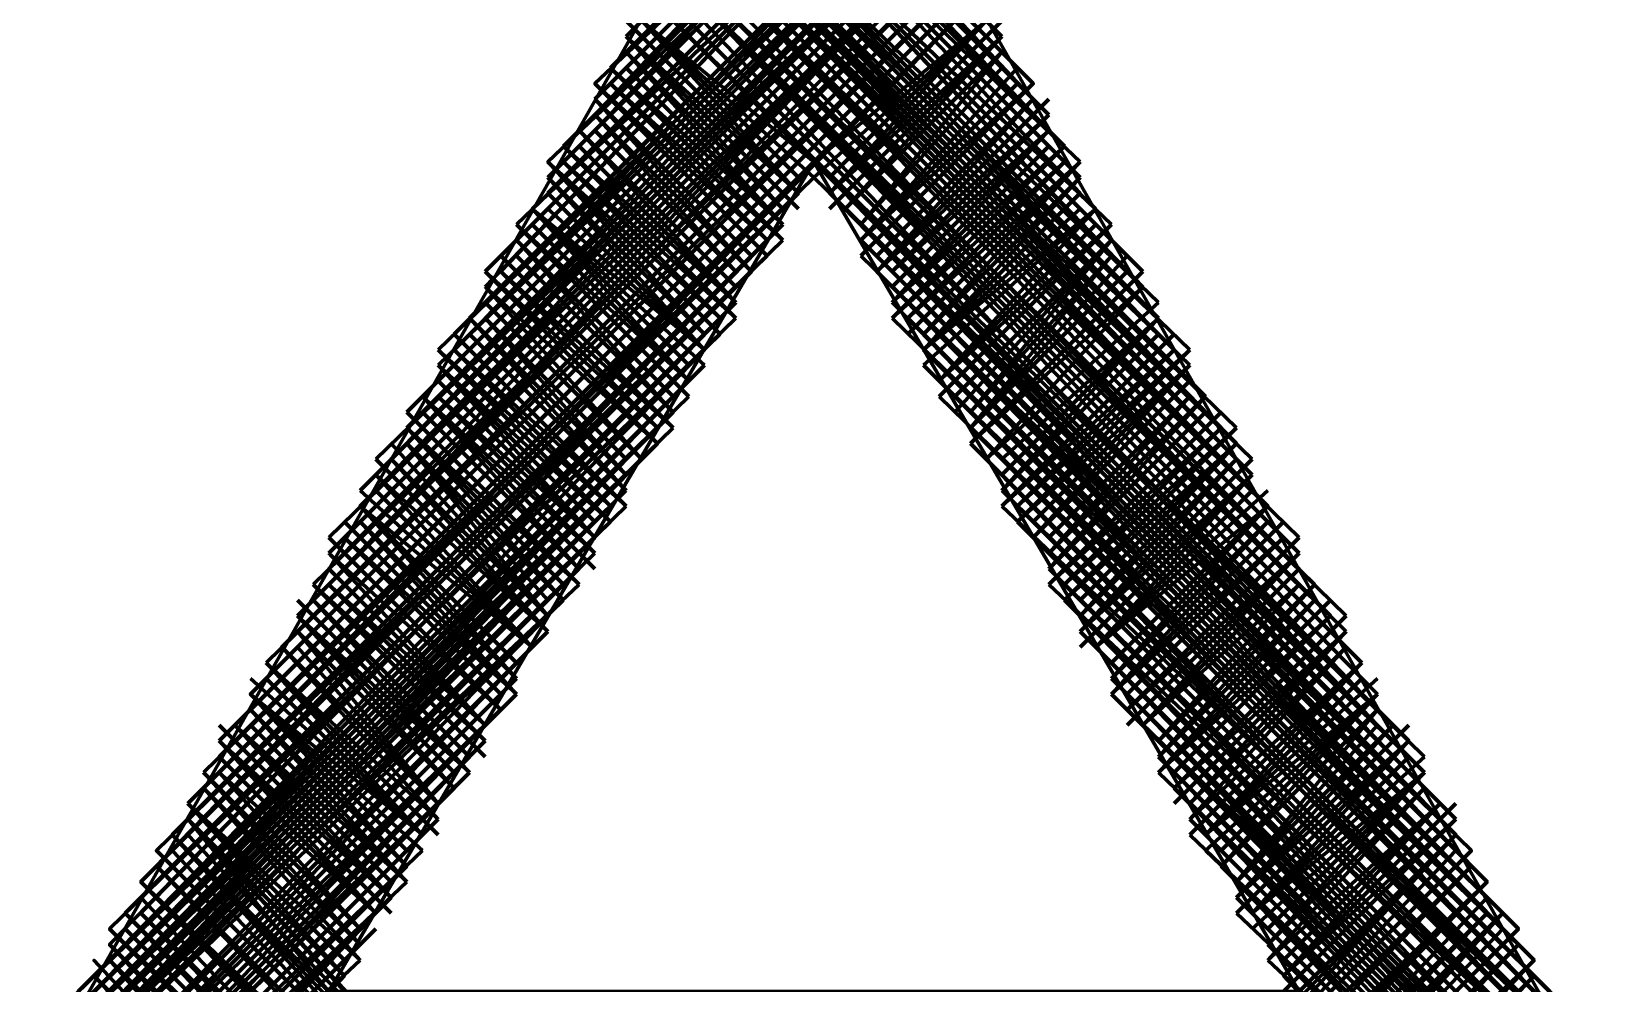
# Model space of a CAD drawing. Header units: inches. Extents: x 19 to 378, y -1 to 556.
# Drawn here: x 183.56 to 194.67, y 376.83 to 383.59 of the extents above; entities that cross this region are included whole.
import ezdxf

# ---------------------------------------------------------------- set-up
doc = ezdxf.new("R2010")
doc.units = ezdxf.units.IN
doc.layers.add('P', color=250, linetype='CONTINUOUS', lineweight=100)

msp = doc.modelspace()

# ---------------------------------------------------------------- linework, layer by layer
at = {"layer": 'P', "color": 0, "linetype": 'CONTINUOUS'}
for points in [[(187.667, 383.222), (189.444, 385), (187.556, 383.222), (189.444, 385), (187.556, 383.111)], [(187.556, 383), (189.444, 385)], [(187.778, 383.444), (189.333, 385), (187.778, 383.444), (189.333, 385), (187.667, 383.333)], [(187.778, 383.667), (189.222, 385), (187.778, 383.556)], [(190.778, 382.889), (188.778, 385), (190.778, 383)], [(190.667, 383.111), (188.889, 385), (190.667, 383.222), (188.889, 385), (190.556, 383.222)], [(190.556, 383.333), (188.889, 385), (190.444, 383.444)], [(190.444, 383.444), (188.889, 385), (190.444, 383.444)], [(190.444, 383.556), (189, 385), (190.333, 383.667)], [(187.333, 382.667), (189.556, 384.889), (187.222, 382.667), (189.556, 384.889), (187.222, 382.556)], [(187.556, 382.889), (189.444, 384.889), (187.444, 382.889), (189.444, 384.889), (187.333, 382.778)], [(191, 382.444), (188.667, 384.889), (191, 382.556)], [(191, 382.667), (188.667, 384.889), (191, 382.667)], [(190.889, 382.667), (188.667, 384.889)], [(190.889, 382.778), (188.778, 384.889), (190.778, 382.889)], [(190.778, 382.889), (188.778, 384.889)], [(186.778, 381.889), (189.667, 384.778), (186.778, 381.778)], [(189.667, 384.778), (187, 382.111), (189.667, 384.778), (186.889, 382)], [(186.889, 381.889), (189.667, 384.778), (186.889, 381.889)], [(187.222, 382.333), (189.667, 384.778), (187.111, 382.333), (189.667, 384.778), (187, 382.222)], [(187, 382.111), (189.667, 384.778)], [(187.222, 382.444), (189.556, 384.778)], [(191.444, 381.778), (188.556, 384.778), (191.444, 381.889)], [(191.333, 381.889), (188.556, 384.778), (191.333, 381.889)], [(191.222, 382), (188.556, 384.778), (191.222, 382.111)], [(191.222, 382.111), (188.556, 384.778)], [(191.222, 382.111), (188.556, 384.778), (191.222, 382.222)], [(191.111, 382.333), (188.556, 384.778), (191.111, 382.333)], [(191, 382.333), (188.556, 384.778)], [(188.444, 384.667), (183.778, 376.444)], [(186.556, 381.444), (189.778, 384.667)], [(186.667, 381.556), (189.778, 384.667), (186.667, 381.556)], [(186.778, 381.667), (189.778, 384.667), (186.778, 381.556)], [(191.556, 381.444), (188.444, 384.667), (191.556, 381.556)], [(191.556, 381.556), (188.444, 384.667), (191.556, 381.556)], [(191.556, 381.667), (188.444, 384.667)], [(194.444, 376.444), (189.778, 384.667)], [(186.333, 381), (189.889, 384.556), (186.222, 380.889)], [(186.444, 381), (189.889, 384.556), (186.333, 381)], [(186.444, 381.333), (189.778, 384.556)], [(186.444, 381.222), (189.889, 384.556), (186.444, 381.111)], [(186.556, 381.333), (189.778, 384.556), (186.556, 381.333)], [(188.333, 384.444), (192, 380.778), (188.333, 384.556), (191.889, 380.889)], [(191.889, 381), (188.333, 384.556), (191.889, 381)], [(191.778, 381), (188.333, 384.556)], [(191.778, 381.111), (188.333, 384.556), (191.778, 381.222)], [(191.778, 381.333), (188.444, 384.556), (191.667, 381.333), (188.444, 384.556)], [(186.222, 380.667), (189.889, 384.444), (186.111, 380.556)], [(186.222, 380.778), (189.889, 384.444), (186.222, 380.778)], [(186.222, 380.778), (189.889, 384.444)], [(192.111, 380.556), (188.333, 384.444), (192.111, 380.556)], [(192.111, 380.667), (188.333, 384.444), (192.111, 380.778)], [(186, 380.444), (189.889, 384.333), (185.889, 380.333)], [(189.889, 384.333), (185.889, 380.222), (189.889, 384.222)], [(186.111, 380.556), (189.889, 384.333), (186, 380.556)], [(188.333, 384.222), (192.333, 380.222), (188.333, 384.333), (192.222, 380.333)], [(192.222, 380.444), (188.333, 384.333), (192.222, 380.556)], [(185.667, 380), (190, 384.222), (185.667, 379.889)], [(185.667, 379.778), (190, 384.222), (185.667, 379.667), (190.111, 384.222)], [(185.778, 380), (190, 384.222), (185.778, 380)], [(185.889, 380.222), (190, 384.222), (185.889, 380.111)], [(192.556, 379.667), (188.111, 384.222)], [(192.556, 379.778), (188.222, 384.222), (192.556, 379.778)], [(192.556, 379.889), (188.222, 384.222), (192.556, 380)], [(192.444, 380), (188.222, 384.222), (192.444, 380)], [(192.333, 380.111), (188.222, 384.222), (192.333, 380.222)], [(185.444, 379.444), (190.111, 384.111), (185.444, 379.444)], [(185.444, 379.444), (190.111, 384.111)], [(185.556, 379.667), (190.111, 384.111), (185.556, 379.556)], [(192.889, 379.444), (188.111, 384.111), (192.778, 379.444), (188.111, 384.111), (192.667, 379.556)], [(192.667, 379.667), (188.111, 384.111)], [(185.222, 379), (190.222, 384), (185.111, 378.889), (190.222, 384), (185.111, 378.889)], [(190.111, 384), (185.333, 379.222), (190.222, 384), (185.222, 379.111)], [(185.444, 379.333), (190.111, 384), (185.333, 379.222)], [(193.111, 378.778), (188.111, 384), (193.111, 378.889)], [(193.111, 378.889), (188.111, 384), (193.111, 378.889)], [(193, 379), (188.111, 384)], [(193, 379.111), (188.111, 384), (192.889, 379.222)], [(192.889, 379.222), (188.111, 384), (192.889, 379.222)], [(192.889, 379.333), (188.111, 384)], [(184.889, 378.556), (190.222, 383.889)], [(185.111, 378.778), (190.222, 383.889), (185, 378.667)], [(185, 378.667), (190.222, 383.889), (185, 378.667)], [(193.333, 378.556), (188, 383.889), (193.222, 378.667)], [(193.222, 378.667), (188, 383.889)], [(193.111, 378.667), (188.111, 383.889)], [(184.889, 378.444), (190.222, 383.778), (184.889, 378.333), (189.111, 382.667)], [(189.111, 382.667), (188, 383.778)], [(189.111, 382.667), (188, 383.778)], [(189.111, 382.667), (188, 383.778), (193.444, 378.444)], [(193.333, 378.444), (188, 383.778)], [(189.111, 382.667), (190.222, 383.778)], [(189.111, 382.667), (190.222, 383.778)], [(189.111, 382.667), (190.222, 383.778)], [(189, 382.444), (187.778, 383.667)], [(189, 382.444), (187.889, 383.667)], [(189, 382.444), (187.889, 383.667)], [(189, 382.556), (187.889, 383.667)], [(189, 382.556), (187.889, 383.667)], [(189.111, 382.556), (187.889, 383.667)], [(189.111, 382.556), (187.889, 383.667)], [(189.111, 382.556), (187.889, 383.667)], [(189.111, 382.667), (187.889, 383.667)], [(189.111, 382.667), (187.889, 383.667)], [(189.111, 382.667), (190.333, 383.667)], [(189.111, 382.667), (190.333, 383.667)], [(189.111, 382.556), (190.333, 383.667)], [(189.111, 382.556), (190.333, 383.667)], [(189.111, 382.556), (190.333, 383.667)], [(189.222, 382.556), (190.333, 383.667)], [(189.222, 382.556), (190.333, 383.667)], [(189.222, 382.444), (190.333, 383.667)], [(189.222, 382.444), (190.333, 383.667)], [(189.222, 382.444), (190.444, 383.667)], [(188.889, 382.333), (187.778, 383.556)], [(188.889, 382.333), (187.778, 383.556)], [(189, 382.333), (187.778, 383.556)], [(189, 382.444), (187.778, 383.556)], [(189, 382.444), (187.778, 383.556)], [(189.222, 382.444), (190.444, 383.556)], [(189.222, 382.444), (190.444, 383.556)], [(189.222, 382.333), (190.444, 383.556)], [(189.222, 382.333), (190.444, 383.556)], [(189.333, 382.333), (190.444, 383.556)], [(188.889, 382.222), (187.778, 383.444)], [(188.889, 382.222), (187.778, 383.444)], [(188.889, 382.333), (187.778, 383.444)], [(188.889, 382.333), (187.778, 383.444)], [(188.889, 382.333), (187.778, 383.444)], [(188.889, 382.333), (187.778, 383.444)], [(188.889, 382.333), (187.778, 383.444)], [(188.889, 382.333), (187.778, 383.444)], [(188.889, 382.333), (187.778, 383.444)], [(189.333, 382.333), (190.444, 383.444)], [(189.333, 382.333), (190.444, 383.444)], [(189.333, 382.333), (190.444, 383.444)], [(189.333, 382.333), (190.444, 383.444)], [(189.333, 382.333), (190.444, 383.444)], [(189.333, 382.333), (190.444, 383.444)], [(189.333, 382.333), (190.444, 383.444)], [(189.444, 382.222), (190.444, 383.444)], [(189.444, 382.222), (190.444, 383.444)], [(188.889, 382.111), (187.667, 383.333)], [(188.889, 382.111), (187.667, 383.333)], [(188.889, 382.222), (187.667, 383.333)], [(188.889, 382.222), (187.778, 383.333)], [(188.889, 382.222), (187.778, 383.333)], [(189.444, 382.222), (190.444, 383.333)], [(189.444, 382.222), (190.444, 383.333)], [(189.444, 382.111), (190.556, 383.333)], [(189.444, 382.111), (190.556, 383.333)], [(189.444, 382.111), (190.556, 383.333)], [(188.778, 382), (187.556, 383.222)], [(188.778, 382), (187.556, 383.222)], [(188.778, 382), (187.556, 383.222)], [(188.778, 382.111), (187.556, 383.222)], [(188.778, 382.111), (187.556, 383.222)], [(188.778, 382.111), (187.667, 383.222)], [(188.778, 382.111), (187.667, 383.222)], [(188.778, 382.111), (187.667, 383.222)], [(188.778, 382.111), (187.667, 383.222)], [(188.889, 382.111), (187.667, 383.222)], [(189.444, 382.111), (190.556, 383.222)], [(189.444, 382.111), (190.556, 383.222)], [(189.444, 382.111), (190.556, 383.222)], [(189.444, 382.111), (190.556, 383.222)], [(189.444, 382.111), (190.556, 383.222)], [(189.444, 382.111), (190.667, 383.222)], [(189.444, 382.111), (190.667, 383.222)], [(189.444, 382), (190.667, 383.222)], [(189.444, 382), (190.667, 383.222)], [(189.444, 382), (190.667, 383.222)], [(188.667, 381.889), (187.556, 383.111)], [(188.667, 381.889), (187.556, 383.111)], [(188.667, 381.889), (187.556, 383.111)], [(188.667, 382), (187.556, 383.111)], [(188.667, 382), (187.556, 383.111)], [(189.556, 382), (190.667, 383.111)], [(189.556, 382), (190.667, 383.111)], [(189.556, 381.889), (190.667, 383.111)], [(189.556, 381.889), (190.778, 383.111)], [(189.556, 381.889), (190.778, 383.111)], [(188.556, 381.889), (187.556, 383)], [(188.556, 381.889), (187.556, 383)], [(188.667, 381.889), (187.556, 383)], [(188.667, 381.889), (187.556, 383)], [(188.667, 381.889), (187.556, 383)], [(189.556, 381.889), (190.778, 383)], [(189.556, 381.889), (190.778, 383)], [(189.556, 381.889), (190.778, 383)], [(189.667, 381.889), (190.778, 383)], [(189.667, 381.889), (190.778, 383)], [(188.556, 381.667), (187.444, 382.889)], [(188.556, 381.667), (187.444, 382.889)], [(188.556, 381.778), (187.444, 382.889)], [(188.556, 381.778), (187.444, 382.889)], [(188.556, 381.778), (187.444, 382.889)], [(188.556, 381.778), (187.444, 382.889)], [(188.556, 381.778), (187.444, 382.889)], [(188.556, 381.889), (187.556, 382.889)], [(188.556, 381.889), (187.556, 382.889)], [(189.667, 381.889), (190.778, 382.889)], [(189.667, 381.889), (190.778, 382.889)], [(189.667, 381.778), (190.778, 382.889)], [(189.667, 381.778), (190.778, 382.889)], [(189.667, 381.778), (190.778, 382.889)], [(189.667, 381.778), (190.778, 382.889)], [(189.667, 381.667), (190.778, 382.889)], [(189.667, 381.667), (190.778, 382.889)], [(189.667, 381.667), (190.778, 382.889)], [(188.556, 381.556), (187.333, 382.778)], [(188.556, 381.556), (187.333, 382.778)], [(188.556, 381.556), (187.333, 382.778)], [(188.556, 381.667), (187.333, 382.778)], [(188.556, 381.667), (187.444, 382.778)], [(189.667, 381.667), (190.778, 382.778)], [(189.667, 381.667), (190.889, 382.778)], [(189.667, 381.556), (190.889, 382.778)], [(189.667, 381.556), (190.889, 382.778)], [(189.667, 381.556), (190.889, 382.778)], [(192.556, 376.778), (185.667, 376.778), (189.111, 382.667), (192.556, 376.778)], [(188.333, 381.444), (187.222, 382.667)], [(188.444, 381.444), (187.222, 382.667)], [(188.444, 381.444), (187.222, 382.667)], [(188.444, 381.556), (187.222, 382.667)], [(188.444, 381.556), (187.222, 382.667)], [(188.444, 381.556), (187.222, 382.667)], [(188.444, 381.556), (187.333, 382.667)], [(188.444, 381.556), (187.333, 382.667)], [(188.444, 381.556), (187.333, 382.667)], [(188.556, 381.556), (187.333, 382.667)], [(193.444, 378.333), (189.111, 382.667)], [(189.667, 381.556), (190.889, 382.667)], [(189.778, 381.556), (190.889, 382.667)], [(189.778, 381.556), (190.889, 382.667)], [(189.778, 381.556), (190.889, 382.667)], [(189.778, 381.556), (190.889, 382.667)], [(189.778, 381.556), (191, 382.667)], [(189.778, 381.556), (191, 382.667)], [(189.778, 381.444), (191, 382.667)], [(189.778, 381.444), (191, 382.667)], [(189.889, 381.444), (191, 382.667)], [(184.778, 378.333), (189.111, 382.556)], [(188.333, 381.333), (187.222, 382.556)], [(188.333, 381.333), (187.222, 382.556)], [(188.333, 381.333), (187.222, 382.556)], [(188.333, 381.444), (187.222, 382.556)], [(188.333, 381.444), (187.222, 382.556)], [(193.444, 378.333), (189.111, 382.556)], [(193.444, 378.222), (189.222, 382.556)], [(189.889, 381.444), (191, 382.556)], [(189.889, 381.444), (191, 382.556)], [(189.889, 381.333), (191, 382.556)], [(189.889, 381.333), (191, 382.556)], [(189.889, 381.333), (191, 382.556)], [(184.667, 378.111), (189, 382.444)], [(184.778, 378.222), (189, 382.444)], [(188.333, 381.333), (187.222, 382.444)], [(188.333, 381.333), (187.222, 382.444)], [(188.333, 381.333), (187.222, 382.444)], [(188.333, 381.333), (187.222, 382.444)], [(188.333, 381.333), (187.222, 382.444)], [(193.444, 378.111), (189.222, 382.444)], [(189.889, 381.333), (191, 382.444)], [(189.889, 381.333), (191, 382.444)], [(189.889, 381.333), (191, 382.444)], [(189.889, 381.333), (191, 382.444)], [(184.667, 378.111), (188.889, 382.333)], [(184.667, 378.111), (188.889, 382.333)], [(188.222, 381.111), (187.111, 382.333)], [(188.222, 381.111), (187.111, 382.333)], [(188.222, 381.222), (187.111, 382.333)], [(188.333, 381.222), (187.111, 382.333)], [(188.333, 381.222), (187.111, 382.333)], [(188.333, 381.222), (187.111, 382.333)], [(188.333, 381.222), (187.111, 382.333)], [(188.333, 381.333), (187.111, 382.333)], [(188.333, 381.333), (187.222, 382.333)], [(193.667, 378), (189.333, 382.333)], [(193.556, 378.111), (189.333, 382.333)], [(193.556, 378.111), (189.333, 382.333)], [(189.889, 381.333), (191, 382.333)], [(189.889, 381.333), (191, 382.333)], [(189.889, 381.333), (191.111, 382.333)], [(189.889, 381.222), (191.111, 382.333)], [(189.889, 381.222), (191.111, 382.333)], [(189.889, 381.222), (191.111, 382.333)], [(189.889, 381.222), (191.111, 382.333)], [(190, 381.111), (191.111, 382.333)], [(190, 381.111), (191.111, 382.333)], [(190, 381.111), (191.111, 382.333)], [(184.667, 378), (188.889, 382.222)], [(184.667, 377.889), (188.889, 382.222)], [(188.222, 381), (187, 382.222)], [(188.222, 381), (187, 382.222)], [(188.222, 381), (187, 382.222)], [(188.222, 381.111), (187, 382.222)], [(188.222, 381.111), (187.111, 382.222)], [(193.667, 377.889), (189.444, 382.222)], [(190, 381.111), (191.111, 382.222)], [(190, 381.111), (191.222, 382.222)], [(190, 381), (191.222, 382.222)], [(190, 381), (191.222, 382.222)], [(190, 381), (191.222, 382.222)], [(184.556, 377.889), (188.889, 382.111)], [(184.556, 377.889), (188.778, 382.111)], [(188.111, 380.889), (187, 382.111)], [(188.111, 380.889), (187, 382.111)], [(188.111, 380.889), (187, 382.111)], [(188.111, 381), (187, 382.111)], [(188.111, 381), (187, 382.111)], [(188.111, 381), (187, 382.111)], [(188.111, 381), (187, 382.111)], [(188.111, 381), (187, 382.111)], [(188.111, 381), (187, 382.111)], [(188.111, 381), (187, 382.111)], [(193.667, 377.889), (189.444, 382.111)], [(193.667, 377.889), (189.444, 382.111)], [(190.111, 381), (191.222, 382.111)], [(190.111, 381), (191.222, 382.111)], [(190.111, 381), (191.222, 382.111)], [(190.111, 381), (191.222, 382.111)], [(190.111, 381), (191.222, 382.111)], [(190.111, 381), (191.222, 382.111)], [(190.111, 381), (191.222, 382.111)], [(190.111, 380.889), (191.222, 382.111)], [(190.111, 380.889), (191.222, 382.111)], [(190.222, 380.889), (191.222, 382.111)], [(184.444, 377.778), (188.778, 382)], [(184.444, 377.667), (188.667, 382)], [(188.111, 380.778), (186.889, 382)], [(188.111, 380.778), (186.889, 382)], [(188.111, 380.778), (186.889, 382)], [(188.111, 380.889), (187, 382)], [(188.111, 380.889), (187, 382)], [(193.778, 377.778), (189.444, 382)], [(193.778, 377.667), (189.556, 382)], [(190.222, 380.889), (191.222, 382)], [(190.222, 380.889), (191.222, 382)], [(190.222, 380.778), (191.222, 382)], [(190.222, 380.778), (191.333, 382)], [(184.333, 377.556), (188.667, 381.889)], [(184.333, 377.556), (188.556, 381.889)], [(188, 380.667), (186.778, 381.889)], [(188, 380.667), (186.778, 381.889)], [(188, 380.778), (186.778, 381.889)], [(188, 380.778), (186.889, 381.889)], [(188, 380.778), (186.889, 381.889)], [(188, 380.778), (186.889, 381.889)], [(188, 380.778), (186.889, 381.889)], [(188.111, 380.778), (186.889, 381.889)], [(188.111, 380.778), (186.889, 381.889)], [(193.778, 377.667), (189.556, 381.889)], [(193.889, 377.556), (189.667, 381.889)], [(190.222, 380.778), (191.333, 381.889)], [(190.222, 380.778), (191.333, 381.889)], [(190.222, 380.778), (191.333, 381.889)], [(190.222, 380.778), (191.333, 381.889)], [(190.222, 380.778), (191.333, 381.889)], [(190.222, 380.778), (191.333, 381.889)], [(190.222, 380.778), (191.333, 381.889)], [(190.222, 380.667), (191.444, 381.889)], [(190.222, 380.667), (191.444, 381.889)], [(190.222, 380.667), (191.444, 381.889)], [(184.333, 377.556), (188.556, 381.778)], [(187.889, 380.556), (186.778, 381.778)], [(187.889, 380.556), (186.778, 381.778)], [(187.889, 380.556), (186.778, 381.778)], [(188, 380.667), (186.778, 381.778)], [(188, 380.667), (186.778, 381.778)], [(193.889, 377.444), (189.667, 381.778)], [(193.889, 377.556), (189.667, 381.778)], [(190.222, 380.667), (191.444, 381.778)], [(190.222, 380.667), (191.444, 381.778)], [(190.333, 380.556), (191.444, 381.778)], [(190.333, 380.556), (191.444, 381.778)], [(190.333, 380.556), (191.444, 381.778)], [(184.333, 377.444), (188.556, 381.667)], [(184.333, 377.333), (188.556, 381.667)], [(187.889, 380.556), (186.778, 381.667)], [(187.889, 380.556), (186.778, 381.667)], [(187.889, 380.556), (186.778, 381.667)], [(187.889, 380.556), (186.778, 381.667)], [(187.889, 380.556), (186.778, 381.667)], [(193.889, 377.333), (189.667, 381.667)], [(190.333, 380.556), (191.556, 381.667)], [(190.333, 380.556), (191.556, 381.667)], [(190.333, 380.556), (191.556, 381.667)], [(190.333, 380.556), (191.556, 381.667)], [(190.333, 380.556), (191.556, 381.667)], [(184.222, 377.333), (188.556, 381.556)], [(184.222, 377.333), (188.444, 381.556)], [(187.778, 380.333), (186.667, 381.556)], [(187.778, 380.333), (186.667, 381.556)], [(187.778, 380.333), (186.667, 381.556)], [(187.778, 380.444), (186.667, 381.556)], [(187.778, 380.444), (186.667, 381.556)], [(187.778, 380.444), (186.667, 381.556)], [(187.778, 380.444), (186.778, 381.556)], [(187.778, 380.444), (186.778, 381.556)], [(187.778, 380.556), (186.778, 381.556)], [(187.778, 380.556), (186.778, 381.556)], [(194, 377.333), (189.667, 381.556)], [(194.111, 377.222), (189.778, 381.556)], [(194, 377.333), (189.778, 381.556)], [(190.444, 380.556), (191.556, 381.556)], [(190.444, 380.556), (191.556, 381.556)], [(190.444, 380.444), (191.556, 381.556)], [(190.444, 380.444), (191.556, 381.556)], [(190.444, 380.444), (191.556, 381.556)], [(190.444, 380.444), (191.556, 381.556)], [(190.444, 380.444), (191.556, 381.556)], [(190.444, 380.333), (191.556, 381.556)], [(190.444, 380.333), (191.556, 381.556)], [(190.444, 380.333), (191.556, 381.556)], [(184.111, 377.222), (188.444, 381.444)], [(184.111, 377.111), (188.333, 381.444)], [(187.778, 380.222), (186.556, 381.444)], [(187.778, 380.222), (186.556, 381.444)], [(187.778, 380.222), (186.556, 381.444)], [(187.778, 380.333), (186.667, 381.444)], [(187.778, 380.333), (186.667, 381.444)], [(194.111, 377.111), (189.889, 381.444)], [(190.444, 380.333), (191.556, 381.444)], [(190.444, 380.333), (191.556, 381.444)], [(190.444, 380.222), (191.667, 381.444)], [(190.444, 380.222), (191.667, 381.444)], [(184.111, 377), (188.333, 381.333)], [(184.111, 377), (188.333, 381.333)], [(187.667, 380.111), (186.444, 381.333)], [(187.667, 380.111), (186.444, 381.333)], [(187.667, 380.111), (186.444, 381.333)], [(187.667, 380.222), (186.444, 381.333)], [(187.667, 380.222), (186.556, 381.333)], [(187.667, 380.222), (186.556, 381.333)], [(187.667, 380.222), (186.556, 381.333)], [(187.778, 380.222), (186.556, 381.333)], [(187.778, 380.222), (186.556, 381.333)], [(194.222, 377), (189.889, 381.333)], [(194.111, 377.111), (189.889, 381.333)], [(190.444, 380.222), (191.667, 381.333)], [(190.444, 380.222), (191.667, 381.333)], [(190.444, 380.222), (191.667, 381.333)], [(190.556, 380.222), (191.667, 381.333)], [(190.556, 380.222), (191.667, 381.333)], [(190.556, 380.222), (191.667, 381.333)], [(190.556, 380.222), (191.778, 381.333)], [(190.556, 380.111), (191.778, 381.333)], [(190.556, 380.111), (191.778, 381.333)], [(190.556, 380.111), (191.778, 381.333)], [(184.111, 377), (188.333, 381.222)], [(187.556, 380), (186.444, 381.222)], [(187.556, 380), (186.444, 381.222)], [(187.556, 380), (186.444, 381.222)], [(187.556, 380.111), (186.444, 381.222)], [(187.667, 380.111), (186.444, 381.222)], [(194.222, 376.889), (189.889, 381.222)], [(194.222, 377), (189.889, 381.222)], [(190.556, 380.111), (191.778, 381.222)], [(190.667, 380.111), (191.778, 381.222)], [(190.667, 380), (191.778, 381.222)], [(190.667, 380), (191.778, 381.222)], [(190.667, 380), (191.778, 381.222)], [(184, 376.889), (188.222, 381.111)], [(184, 376.778), (188.222, 381.111)], [(187.556, 380), (186.444, 381.111)], [(187.556, 380), (186.444, 381.111)], [(187.556, 380), (186.444, 381.111)], [(187.556, 380), (186.444, 381.111)], [(187.556, 380), (186.444, 381.111)], [(194.222, 376.889), (190, 381.111)], [(190.667, 380), (191.778, 381.111)], [(190.667, 380), (191.778, 381.111)], [(190.667, 380), (191.778, 381.111)], [(190.667, 380), (191.778, 381.111)], [(190.667, 380), (191.778, 381.111)], [(183.889, 376.778), (188.222, 381)], [(183.889, 376.778), (188.111, 381)], [(187.444, 379.778), (186.333, 381)], [(187.444, 379.778), (186.333, 381)], [(187.556, 379.778), (186.333, 381)], [(187.556, 379.889), (186.333, 381)], [(187.556, 379.889), (186.333, 381)], [(187.556, 379.889), (186.333, 381)], [(187.556, 379.889), (186.333, 381)], [(187.556, 379.889), (186.444, 381)], [(187.556, 380), (186.444, 381)], [(187.556, 380), (186.444, 381)], [(194.333, 376.778), (190, 381)], [(194.444, 376.667), (190.111, 381)], [(194.333, 376.778), (190.111, 381)], [(190.778, 380), (191.778, 381)], [(190.778, 380), (191.778, 381)], [(190.778, 379.889), (191.778, 381)], [(190.778, 379.889), (191.889, 381)], [(190.778, 379.889), (191.889, 381)], [(190.778, 379.889), (191.889, 381)], [(190.778, 379.889), (191.889, 381)], [(190.778, 379.778), (191.889, 381)], [(190.778, 379.778), (191.889, 381)], [(183.778, 376.667), (188.111, 380.889)], [(183.778, 376.556), (188.111, 380.889)], [(187.444, 379.667), (186.222, 380.889)], [(187.444, 379.667), (186.222, 380.889)], [(187.444, 379.778), (186.333, 380.889)], [(187.444, 379.778), (186.333, 380.889)], [(194.444, 376.556), (190.222, 380.889)], [(190.778, 379.778), (191.889, 380.889)], [(190.778, 379.778), (191.889, 380.889)], [(190.778, 379.778), (191.889, 380.889)], [(190.778, 379.667), (192, 380.889)], [(190.778, 379.667), (192, 380.889)], [(183.778, 376.556), (188.111, 380.778)], [(183.778, 376.556), (188, 380.778)], [(187.333, 379.556), (186.222, 380.778)], [(187.333, 379.556), (186.222, 380.778)], [(187.333, 379.556), (186.222, 380.778)], [(187.333, 379.667), (186.222, 380.778)], [(187.333, 379.667), (186.222, 380.778)], [(187.333, 379.667), (186.222, 380.778)], [(187.333, 379.667), (186.222, 380.778)], [(187.333, 379.667), (186.222, 380.778)], [(187.444, 379.667), (186.222, 380.778)], [(187.444, 379.667), (186.222, 380.778)], [(194.444, 376.556), (190.222, 380.778)], [(194.444, 376.556), (190.222, 380.778)], [(190.778, 379.667), (192, 380.778)], [(190.778, 379.667), (192, 380.778)], [(190.889, 379.667), (192, 380.778)], [(190.889, 379.667), (192, 380.778)], [(190.889, 379.667), (192, 380.778)], [(190.889, 379.667), (192, 380.778)], [(190.889, 379.667), (192.111, 380.778)], [(190.889, 379.556), (192.111, 380.778)], [(190.889, 379.556), (192.111, 380.778)], [(190.889, 379.556), (192.111, 380.778)], [(183.667, 376.333), (187.889, 380.667)], [(183.778, 376.444), (188, 380.667)], [(187.222, 379.444), (186.111, 380.667)], [(187.222, 379.444), (186.222, 380.667)], [(187.222, 379.444), (186.222, 380.667)], [(187.222, 379.556), (186.222, 380.667)], [(187.333, 379.556), (186.222, 380.667)], [(194.556, 376.333), (190.222, 380.667)], [(194.444, 376.444), (190.222, 380.667)], [(190.889, 379.556), (192.111, 380.667)], [(191, 379.556), (192.111, 380.667)], [(191, 379.444), (192.111, 380.667)], [(191, 379.444), (192.111, 380.667)], [(191, 379.444), (192.111, 380.667)], [(183.667, 376.333), (187.889, 380.556)], [(183.667, 376.222), (187.889, 380.556)], [(187.222, 379.333), (186, 380.556)], [(187.222, 379.333), (186, 380.556)], [(187.222, 379.333), (186.111, 380.556)], [(187.222, 379.444), (186.111, 380.556)], [(187.222, 379.444), (186.111, 380.556)], [(187.222, 379.444), (186.111, 380.556)], [(187.222, 379.444), (186.111, 380.556)], [(187.222, 379.444), (186.111, 380.556)], [(187.222, 379.444), (186.111, 380.556)], [(187.222, 379.444), (186.111, 380.556)], [(194.556, 376.222), (190.333, 380.556)], [(194.556, 376.333), (190.333, 380.556)], [(191, 379.444), (192.111, 380.556)], [(191, 379.444), (192.111, 380.556)], [(191, 379.444), (192.111, 380.556)], [(191, 379.444), (192.111, 380.556)], [(191, 379.444), (192.111, 380.556)], [(191, 379.444), (192.111, 380.556)], [(191, 379.444), (192.111, 380.556)], [(191, 379.333), (192.111, 380.556)], [(191, 379.333), (192.222, 380.556)], [(183.667, 376.222), (187.778, 380.444)], [(187.111, 379.222), (186, 380.444)], [(187.111, 379.222), (186, 380.444)], [(187.111, 379.222), (186, 380.444)], [(187.222, 379.333), (186, 380.444)], [(187.222, 379.333), (186, 380.444)], [(194.556, 376.222), (190.444, 380.444)], [(194.556, 376.222), (190.444, 380.444)], [(191, 379.333), (192.222, 380.444)], [(191, 379.333), (192.222, 380.444)], [(191, 379.333), (192.222, 380.444)], [(191, 379.222), (192.222, 380.444)], [(191.111, 379.222), (192.222, 380.444)], [(183.556, 376.222), (187.778, 380.333)], [(183.556, 376.222), (187.778, 380.333)], [(187.111, 379.222), (185.889, 380.333)], [(187.111, 379.222), (185.889, 380.333)], [(187.111, 379.222), (185.889, 380.333)], [(187.111, 379.222), (186, 380.333)], [(194.667, 376.222), (190.444, 380.333)], [(191.111, 379.222), (192.222, 380.333)], [(191.111, 379.222), (192.222, 380.333)], [(191.111, 379.222), (192.333, 380.333)], [(191.111, 379.222), (192.333, 380.333)], [(191.111, 379.222), (192.333, 380.333)], [(183.556, 376.111), (187.778, 380.222)], [(183.556, 376.111), (187.667, 380.222)], [(187, 379), (185.889, 380.222)], [(187, 379), (185.889, 380.222)], [(187, 379), (185.889, 380.222)], [(187, 379.111), (185.889, 380.222)], [(187, 379.111), (185.889, 380.222)], [(187, 379.111), (185.889, 380.222)], [(187, 379.111), (185.889, 380.222)], [(187, 379.111), (185.889, 380.222)], [(187.111, 379.222), (185.889, 380.222)], [(187.111, 379.222), (185.889, 380.222)], [(194.667, 376.222), (190.444, 380.222)], [(194.667, 376.111), (190.556, 380.222)], [(194.667, 376.111), (190.556, 380.222)], [(191.111, 379.222), (192.333, 380.222)], [(191.111, 379.222), (192.333, 380.222)], [(191.222, 379.111), (192.333, 380.222)], [(191.222, 379.111), (192.333, 380.222)], [(191.222, 379.111), (192.333, 380.222)], [(191.222, 379.111), (192.333, 380.222)], [(191.222, 379.111), (192.333, 380.222)], [(191.222, 379), (192.333, 380.222)], [(191.222, 379), (192.333, 380.222)], [(191.222, 379), (192.333, 380.222)], [(183.556, 376.111), (187.667, 380.111)], [(183.556, 376), (187.556, 380.111)], [(187, 378.889), (185.778, 380.111)], [(187, 378.889), (185.889, 380.111)], [(187, 378.889), (185.889, 380.111)], [(187, 379), (185.889, 380.111)], [(187, 379), (185.889, 380.111)], [(194.667, 376), (190.556, 380.111)], [(191.222, 379), (192.333, 380.111)], [(191.222, 379), (192.333, 380.111)], [(191.222, 378.889), (192.333, 380.111)], [(191.222, 378.889), (192.333, 380.111)], [(191.222, 378.889), (192.444, 380.111)], [(183.556, 376), (187.556, 380)], [(183.556, 376), (187.556, 380)], [(186.889, 378.778), (185.667, 380)], [(186.889, 378.778), (185.667, 380)], [(186.889, 378.778), (185.667, 380)], [(186.889, 378.889), (185.778, 380)], [(186.889, 378.889), (185.778, 380)], [(186.889, 378.889), (185.778, 380)], [(187, 378.889), (185.778, 380)], [(187, 378.889), (185.778, 380)], [(187, 378.889), (185.778, 380)], [(187, 378.889), (185.778, 380)], [(194.667, 376), (190.667, 380)], [(194.667, 376), (190.667, 380)], [(191.222, 378.889), (192.444, 380)], [(191.222, 378.889), (192.444, 380)], [(191.222, 378.889), (192.444, 380)], [(191.222, 378.889), (192.444, 380)], [(191.333, 378.889), (192.444, 380)], [(191.333, 378.889), (192.444, 380)], [(191.333, 378.889), (192.444, 380)], [(191.333, 378.778), (192.556, 380)], [(191.333, 378.778), (192.556, 380)], [(183.556, 376), (187.556, 379.889)], [(183.556, 376), (187.556, 379.889)], [(186.778, 378.667), (185.667, 379.889)], [(186.778, 378.667), (185.667, 379.889)], [(186.889, 378.778), (185.667, 379.889)], [(186.889, 378.778), (185.667, 379.889)], [(194.667, 376), (190.778, 379.889)], [(194.667, 376), (190.778, 379.889)], [(191.333, 378.778), (192.556, 379.889)], [(191.333, 378.778), (192.556, 379.889)], [(191.333, 378.667), (192.556, 379.889)], [(191.444, 378.667), (192.556, 379.889)], [(191.444, 378.667), (192.556, 379.889)], [(183.556, 376), (187.444, 379.778)], [(186.778, 378.667), (185.667, 379.778)], [(186.778, 378.667), (185.667, 379.778)], [(186.778, 378.667), (185.667, 379.778)], [(186.778, 378.667), (185.667, 379.778)], [(186.778, 378.667), (185.667, 379.778)], [(194.667, 376), (190.778, 379.778)], [(191.444, 378.667), (192.556, 379.778)], [(191.444, 378.667), (192.556, 379.778)], [(191.444, 378.667), (192.556, 379.778)], [(191.444, 378.667), (192.556, 379.778)], [(191.444, 378.667), (192.556, 379.778)], [(183.556, 376), (187.444, 379.667)], [(183.556, 375.889), (187.333, 379.667)], [(186.778, 378.444), (185.556, 379.667)], [(186.778, 378.444), (185.556, 379.667)], [(186.778, 378.444), (185.556, 379.667)], [(186.778, 378.556), (185.556, 379.667)], [(186.778, 378.556), (185.556, 379.667)], [(186.778, 378.556), (185.667, 379.667)], [(186.778, 378.556), (185.667, 379.667)], [(186.778, 378.556), (185.667, 379.667)], [(186.778, 378.667), (185.667, 379.667)], [(186.778, 378.667), (185.667, 379.667)], [(194.667, 376), (190.778, 379.667)], [(194.667, 375.889), (190.889, 379.667)], [(194.667, 375.889), (190.889, 379.667)], [(191.444, 378.667), (192.556, 379.667)], [(191.444, 378.667), (192.556, 379.667)], [(191.556, 378.556), (192.556, 379.667)], [(191.556, 378.556), (192.556, 379.667)], [(191.556, 378.556), (192.556, 379.667)], [(191.556, 378.556), (192.667, 379.667)], [(191.556, 378.556), (192.667, 379.667)], [(191.556, 378.444), (192.667, 379.667)], [(191.556, 378.444), (192.667, 379.667)], [(191.556, 378.444), (192.667, 379.667)], [(183.556, 375.889), (187.333, 379.556)], [(183.556, 375.889), (187.222, 379.556)], [(186.667, 378.333), (185.444, 379.556)], [(186.667, 378.333), (185.444, 379.556)], [(186.667, 378.333), (185.556, 379.556)], [(186.667, 378.444), (185.556, 379.556)], [(186.667, 378.444), (185.556, 379.556)], [(194.556, 375.889), (190.889, 379.556)], [(191.556, 378.444), (192.667, 379.556)], [(191.556, 378.444), (192.667, 379.556)], [(191.556, 378.333), (192.667, 379.556)], [(191.556, 378.333), (192.667, 379.556)], [(191.556, 378.333), (192.778, 379.556)], [(183.667, 375.778), (187.222, 379.444)], [(183.667, 375.778), (187.222, 379.444)], [(186.556, 378.222), (185.444, 379.444)], [(186.556, 378.222), (185.444, 379.444)], [(186.556, 378.333), (185.444, 379.444)], [(186.556, 378.333), (185.444, 379.444)], [(186.556, 378.333), (185.444, 379.444)], [(186.556, 378.333), (185.444, 379.444)], [(186.667, 378.333), (185.444, 379.444)], [(186.667, 378.333), (185.444, 379.444)], [(186.667, 378.333), (185.444, 379.444)], [(194.556, 375.778), (191, 379.444)], [(194.556, 375.778), (191, 379.444)], [(194.556, 375.889), (191, 379.444)], [(191.556, 378.333), (192.778, 379.444)], [(191.556, 378.333), (192.778, 379.444)], [(191.556, 378.333), (192.778, 379.444)], [(191.667, 378.333), (192.778, 379.444)], [(191.667, 378.333), (192.778, 379.444)], [(191.667, 378.333), (192.778, 379.444)], [(191.667, 378.333), (192.778, 379.444)], [(191.667, 378.222), (192.889, 379.444)], [(191.667, 378.222), (192.889, 379.444)], [(183.667, 375.778), (187.222, 379.333)], [(183.667, 375.778), (187.222, 379.333)], [(186.444, 378.111), (185.444, 379.333)], [(186.444, 378.111), (185.444, 379.333)], [(186.556, 378.222), (185.444, 379.333)], [(186.556, 378.222), (185.444, 379.333)], [(186.556, 378.222), (185.444, 379.333)], [(194.556, 375.778), (191, 379.333)], [(191.667, 378.222), (192.889, 379.333)], [(191.667, 378.222), (192.889, 379.333)], [(191.667, 378.111), (192.889, 379.333)], [(191.778, 378.111), (192.889, 379.333)], [(191.778, 378.111), (192.889, 379.333)], [(183.667, 375.778), (187.111, 379.222)], [(183.667, 375.667), (187.111, 379.222)], [(186.444, 378), (185.333, 379.222)], [(186.444, 378), (185.333, 379.222)], [(186.444, 378), (185.333, 379.222)], [(186.444, 378.111), (185.333, 379.222)], [(186.444, 378.111), (185.333, 379.222)], [(186.444, 378.111), (185.333, 379.222)], [(186.444, 378.111), (185.333, 379.222)], [(186.444, 378.111), (185.333, 379.222)], [(186.444, 378.111), (185.333, 379.222)], [(186.444, 378.111), (185.444, 379.222)], [(194.556, 375.667), (191.111, 379.222)], [(194.556, 375.778), (191.111, 379.222)], [(191.778, 378.111), (192.889, 379.222)], [(191.778, 378.111), (192.889, 379.222)], [(191.778, 378.111), (192.889, 379.222)], [(191.778, 378.111), (192.889, 379.222)], [(191.778, 378.111), (192.889, 379.222)], [(191.778, 378.111), (192.889, 379.222)], [(191.778, 378.111), (192.889, 379.222)], [(191.778, 378), (192.889, 379.222)], [(191.778, 378), (192.889, 379.222)], [(191.778, 378), (192.889, 379.222)], [(183.667, 375.667), (187, 379.111)], [(183.667, 375.667), (187, 379.111)], [(186.333, 377.889), (185.222, 379.111)], [(186.444, 377.889), (185.222, 379.111)], [(186.444, 377.889), (185.222, 379.111)], [(186.444, 378), (185.222, 379.111)], [(186.444, 378), (185.222, 379.111)], [(194.556, 375.667), (191.222, 379.111)], [(194.556, 375.667), (191.222, 379.111)], [(191.778, 378), (193, 379.111)], [(191.778, 378), (193, 379.111)], [(191.778, 377.889), (193, 379.111)], [(191.778, 377.889), (193, 379.111)], [(191.889, 377.889), (193, 379.111)], [(183.667, 375.667), (187, 379)], [(186.333, 377.889), (185.111, 379)], [(186.333, 377.889), (185.111, 379)], [(186.333, 377.889), (185.222, 379)], [(186.333, 377.889), (185.222, 379)], [(186.333, 377.889), (185.222, 379)], [(194.556, 375.667), (191.222, 379)], [(191.889, 377.889), (193, 379)], [(191.889, 377.889), (193, 379)], [(191.889, 377.889), (193, 379)], [(191.889, 377.889), (193.111, 379)], [(183.667, 375.667), (187, 378.889)], [(183.778, 375.667), (187, 378.889)], [(186.222, 377.667), (185.111, 378.889)], [(186.222, 377.667), (185.111, 378.889)], [(186.222, 377.778), (185.111, 378.889)], [(186.222, 377.778), (185.111, 378.889)], [(186.222, 377.778), (185.111, 378.889)], [(186.222, 377.778), (185.111, 378.889)], [(186.333, 377.778), (185.111, 378.889)], [(186.333, 377.889), (185.111, 378.889)], [(186.333, 377.889), (185.111, 378.889)], [(194.444, 375.667), (191.222, 378.889)], [(194.556, 375.667), (191.222, 378.889)], [(194.444, 375.667), (191.333, 378.889)], [(191.889, 377.889), (193.111, 378.889)], [(191.889, 377.889), (193.111, 378.889)], [(191.889, 377.889), (193.111, 378.889)], [(191.889, 377.778), (193.111, 378.889)], [(192, 377.778), (193.111, 378.889)], [(192, 377.778), (193.111, 378.889)], [(192, 377.778), (193.111, 378.889)], [(192, 377.667), (193.111, 378.889)], [(192, 377.667), (193.111, 378.889)], [(192, 377.667), (193.111, 378.889)], [(183.778, 375.667), (186.889, 378.778)], [(183.778, 375.667), (186.889, 378.778)], [(186.222, 377.556), (185.111, 378.778)], [(186.222, 377.556), (185.111, 378.778)], [(186.222, 377.556), (185.111, 378.778)], [(186.222, 377.667), (185.111, 378.778)], [(186.222, 377.667), (185.111, 378.778)], [(194.444, 375.667), (191.333, 378.778)], [(192, 377.667), (193.111, 378.778)], [(192, 377.667), (193.111, 378.778)], [(192.111, 377.556), (193.111, 378.778)], [(192.111, 377.556), (193.111, 378.778)], [(192.111, 377.556), (193.111, 378.778)], [(183.778, 375.667), (186.778, 378.667)], [(183.778, 375.556), (186.778, 378.667)], [(186.111, 377.444), (184.889, 378.667)], [(186.111, 377.444), (185, 378.667)], [(186.111, 377.444), (185, 378.667)], [(186.111, 377.556), (185, 378.667)], [(186.111, 377.556), (185, 378.667)], [(186.222, 377.556), (185, 378.667)], [(186.222, 377.556), (185, 378.667)], [(186.222, 377.556), (185, 378.667)], [(186.222, 377.556), (185, 378.667)], [(186.222, 377.556), (185.111, 378.667)], [(194.444, 375.556), (191.444, 378.667)], [(194.444, 375.667), (191.444, 378.667)], [(194.444, 375.556), (191.556, 378.667)], [(192.111, 377.556), (193.111, 378.667)], [(192.111, 377.556), (193.222, 378.667)], [(192.111, 377.556), (193.222, 378.667)], [(192.111, 377.556), (193.222, 378.667)], [(192.111, 377.556), (193.222, 378.667)], [(192.111, 377.556), (193.222, 378.667)], [(192.111, 377.556), (193.222, 378.667)], [(192.111, 377.444), (193.222, 378.667)], [(192.111, 377.444), (193.222, 378.667)], [(192.111, 377.444), (193.333, 378.667)], [(183.778, 375.556), (186.778, 378.556)], [(183.778, 375.556), (186.778, 378.556)], [(186, 377.333), (184.889, 378.556)], [(186.111, 377.333), (184.889, 378.556)], [(186.111, 377.333), (184.889, 378.556)], [(186.111, 377.444), (184.889, 378.556)], [(186.111, 377.444), (184.889, 378.556)], [(194.444, 375.556), (191.556, 378.556)], [(192.111, 377.444), (193.333, 378.556)], [(192.111, 377.444), (193.333, 378.556)], [(192.111, 377.333), (193.333, 378.556)], [(192.111, 377.333), (193.333, 378.556)], [(192.222, 377.333), (193.333, 378.556)], [(183.778, 375.556), (186.667, 378.444)], [(186, 377.333), (184.889, 378.444)], [(186, 377.333), (184.889, 378.444)], [(186, 377.333), (184.889, 378.444)], [(186, 377.333), (184.889, 378.444)], [(186, 377.333), (184.889, 378.444)], [(194.444, 375.556), (191.556, 378.444)], [(192.222, 377.333), (193.333, 378.444)], [(192.222, 377.333), (193.333, 378.444)], [(192.222, 377.333), (193.333, 378.444)], [(192.222, 377.333), (193.444, 378.444)], [(183.778, 375.556), (186.667, 378.333)], [(183.778, 375.444), (186.667, 378.333)], [(183.778, 375.444), (186.556, 378.333)], [(185.889, 377.111), (184.778, 378.333)], [(185.889, 377.111), (184.778, 378.333)], [(185.889, 377.222), (184.778, 378.333)], [(185.889, 377.222), (184.889, 378.333)], [(185.889, 377.222), (184.889, 378.333)], [(185.889, 377.222), (184.889, 378.333)], [(185.889, 377.222), (184.889, 378.333)], [(186, 377.333), (184.889, 378.333)], [(186, 377.333), (184.889, 378.333)], [(194.444, 375.556), (191.556, 378.333)], [(194.444, 375.556), (191.556, 378.333)], [(194.444, 375.444), (191.667, 378.333)], [(192.222, 377.333), (193.444, 378.333)], [(192.222, 377.333), (193.444, 378.333)], [(192.222, 377.222), (193.444, 378.333)], [(192.333, 377.222), (193.444, 378.333)], [(192.333, 377.222), (193.444, 378.333)], [(192.333, 377.222), (193.444, 378.333)], [(192.333, 377.222), (193.444, 378.333)], [(192.333, 377.111), (193.444, 378.333)], [(192.333, 377.111), (193.444, 378.333)], [(192.333, 377.111), (193.444, 378.333)], [(183.778, 375.444), (186.556, 378.222)], [(185.889, 377), (184.778, 378.222)], [(185.889, 377), (184.778, 378.222)], [(185.889, 377), (184.778, 378.222)], [(185.889, 377.111), (184.778, 378.222)], [(185.889, 377.111), (184.778, 378.222)], [(194.444, 375.444), (191.667, 378.222)], [(192.333, 377.111), (193.444, 378.222)], [(192.333, 377.111), (193.444, 378.222)], [(192.333, 377), (193.444, 378.222)], [(192.333, 377), (193.444, 378.222)], [(192.333, 377), (193.444, 378.222)], [(183.778, 375.444), (186.444, 378.111)], [(183.778, 375.444), (186.444, 378.111)], [(185.778, 376.889), (184.667, 378.111)], [(185.778, 376.889), (184.667, 378.111)], [(185.778, 376.889), (184.667, 378.111)], [(185.778, 377), (184.667, 378.111)], [(185.778, 377), (184.667, 378.111)], [(185.889, 377), (184.667, 378.111)], [(185.889, 377), (184.667, 378.111)], [(185.889, 377), (184.667, 378.111)], [(185.889, 377), (184.667, 378.111)], [(185.889, 377), (184.667, 378.111)], [(194.333, 375.444), (191.778, 378.111)], [(194.444, 375.444), (191.778, 378.111)], [(194.444, 375.444), (191.778, 378.111)], [(192.333, 377), (193.556, 378.111)], [(192.333, 377), (193.556, 378.111)], [(192.333, 377), (193.556, 378.111)], [(192.333, 377), (193.556, 378.111)], [(192.333, 377), (193.556, 378.111)], [(192.444, 377), (193.556, 378.111)], [(192.444, 377), (193.556, 378.111)], [(192.444, 376.889), (193.556, 378.111)], [(192.444, 376.889), (193.556, 378.111)], [(192.444, 376.889), (193.667, 378.111)], [(183.889, 375.444), (186.444, 378)], [(183.889, 375.444), (186.444, 378)], [(187.222, 375.222), (184.667, 377.889), (187.222, 375.222), (184.667, 378)], [(185.667, 376.778), (184.667, 378)], [(187.333, 375.222), (185.778, 376.778), (184.667, 378)], [(185.778, 376.889), (184.667, 378)], [(185.778, 376.889), (184.667, 378)], [(190.889, 375.222), (192.444, 376.778), (193.667, 378)], [(190.889, 375.222), (192.444, 376.778), (193.667, 378)], [(194.333, 375.444), (191.778, 378)], [(192.444, 376.889), (193.667, 378)], [(192.444, 376.889), (193.667, 378)], [(183.889, 375.444), (186.333, 377.889)], [(183.889, 375.444), (186.333, 377.889)], [(187, 375.222), (184.556, 377.889), (187.111, 375.222), (184.556, 377.889), (187.111, 375.222)], [(184.556, 377.889), (187.222, 375.222), (184.556, 377.889), (187.222, 375.222)], [(191, 375.222), (193.667, 377.889), (191, 375.222), (193.667, 377.889)], [(191, 375.222), (193.667, 377.889), (191, 375.222), (193.667, 377.889), (191.111, 375.222), (193.667, 377.889), (191.111, 375.222)], [(193.667, 377.889), (191.222, 375.222), (193.667, 377.778), (191.222, 375.222)], [(194.333, 375.444), (191.778, 377.889)], [(194.333, 375.444), (191.889, 377.889)], [(183.889, 375.444), (186.333, 377.778)], [(183.889, 375.444), (186.222, 377.778)], [(187, 375.222), (184.444, 377.778), (187, 375.222), (184.444, 377.778), (187, 375.222), (184.556, 377.778)], [(191.222, 375.222), (193.778, 377.778), (191.222, 375.222), (193.778, 377.778)], [(194.333, 375.444), (191.889, 377.778)], [(194.333, 375.444), (192, 377.778)], [(184, 375.444), (186.222, 377.667)], [(184.333, 377.556), (186.778, 375.222), (184.444, 377.667), (186.778, 375.222)], [(186.889, 375.222), (184.444, 377.667), (186.889, 375.222), (184.444, 377.667)], [(191.333, 375.222), (193.778, 377.667), (191.333, 375.222), (193.778, 377.667), (191.444, 375.222), (193.778, 377.667)], [(194.222, 375.444), (192, 377.667)], [(184, 375.444), (186.222, 377.556)], [(184, 375.444), (186.222, 377.556)], [(186.556, 375.222), (184.333, 377.556), (186.556, 375.222), (184.333, 377.556), (186.667, 375.222), (184.333, 377.556)], [(186.667, 375.222), (184.333, 377.556), (186.778, 375.222), (184.333, 377.556), (186.778, 375.222)], [(191.444, 375.222), (193.889, 377.556), (191.556, 375.222), (193.889, 377.556), (191.556, 375.222)], [(193.889, 377.556), (191.556, 375.222), (193.889, 377.556), (191.556, 375.222)], [(193.889, 377.556), (191.667, 375.222), (193.889, 377.556), (191.667, 375.222)], [(194.222, 375.333), (192.111, 377.556)], [(194.222, 375.444), (192.111, 377.556)], [(194.222, 375.444), (192.111, 377.556)], [(184, 375.333), (186.111, 377.444)], [(184, 375.333), (186.111, 377.444)], [(184.222, 377.333), (186.333, 375.222), (184.222, 377.333), (186.333, 375.222), (184.333, 377.333), (186.444, 375.222), (184.333, 377.444), (186.444, 375.222)], [(186.444, 375.222), (184.333, 377.444), (186.444, 375.222), (184.333, 377.444)], [(191.778, 375.222), (193.889, 377.444), (191.778, 375.222), (193.889, 377.444), (191.778, 375.222), (193.889, 377.333), (191.778, 375.222)], [(194.222, 375.333), (192.111, 377.444)], [(184.111, 375.333), (186, 377.333)], [(184.111, 375.333), (186, 377.333)], [(186.222, 375.222), (184.222, 377.333), (186.222, 375.222), (184.222, 377.333), (186.222, 375.222)], [(193.889, 377.333), (191.889, 375.222), (194, 377.333), (191.889, 375.222)], [(192, 375.222), (194, 377.333), (192, 375.222), (194, 377.333), (192, 375.222)], [(194, 377.333), (192.111, 375.222), (194, 377.222)], [(194.222, 375.333), (192.111, 377.333)], [(194.222, 375.333), (192.222, 377.333)], [(194.222, 375.333), (192.222, 377.333)], [(184.111, 375.333), (186, 377.222)], [(184.111, 375.333), (185.889, 377.222)], [(186.111, 375.222), (184.111, 377.222), (186.111, 375.222), (184.111, 377.222), (186.222, 375.222), (184.222, 377.222)], [(192.111, 375.222), (194.111, 377.222), (192.111, 375.222), (194.111, 377.222), (192.111, 375.222)], [(194.222, 375.333), (192.333, 377.222)], [(184.111, 375.333), (185.889, 377.111)], [(184.111, 377), (185.889, 375.222), (184.111, 377.111)], [(185.889, 375.222), (184.111, 377.111), (186, 375.222), (184.111, 377.111), (186, 375.222)], [(192.222, 375.222), (194.111, 377.111), (192.222, 375.222), (194.111, 377.111), (192.333, 375.222), (194.111, 377.111)], [(194.111, 375.333), (192.333, 377.111)], [(185.667, 375.222), (184, 377), (185.667, 375.222), (184.111, 377), (185.778, 375.222), (184.111, 377)], [(184.111, 375.333), (185.889, 377)], [(184.111, 375.333), (185.889, 377)], [(184.111, 375.333), (185.778, 377)], [(185.778, 375.222), (184.111, 377), (185.889, 375.222), (184.111, 377), (185.889, 375.222)], [(192.333, 375.222), (194.222, 377), (192.333, 375.222), (194.222, 377), (192.333, 375.222)], [(194.111, 375.333), (192.333, 377)], [(194.111, 375.333), (192.333, 377)], [(194.222, 377), (192.444, 375.222), (194.222, 377), (192.444, 375.222)], [(194.111, 375.333), (192.444, 377)], [(194.222, 377), (192.556, 375.222), (194.222, 377)], [(185.556, 375.222), (184, 376.778), (185.556, 375.222), (184, 376.889), (185.667, 375.222), (184, 376.889), (185.667, 375.222)], [(184.222, 375.222), (185.778, 376.889)], [(194, 375.222), (192.444, 376.889)], [(192.556, 375.222), (194.222, 376.889), (192.556, 375.222), (194.222, 376.889), (192.556, 375.222)], [(194.222, 376.889), (192.667, 375.222), (194.222, 376.778), (192.667, 375.222)]]:
    msp.add_lwpolyline(points, dxfattribs=at)

doc.saveas('drawing.dxf')
